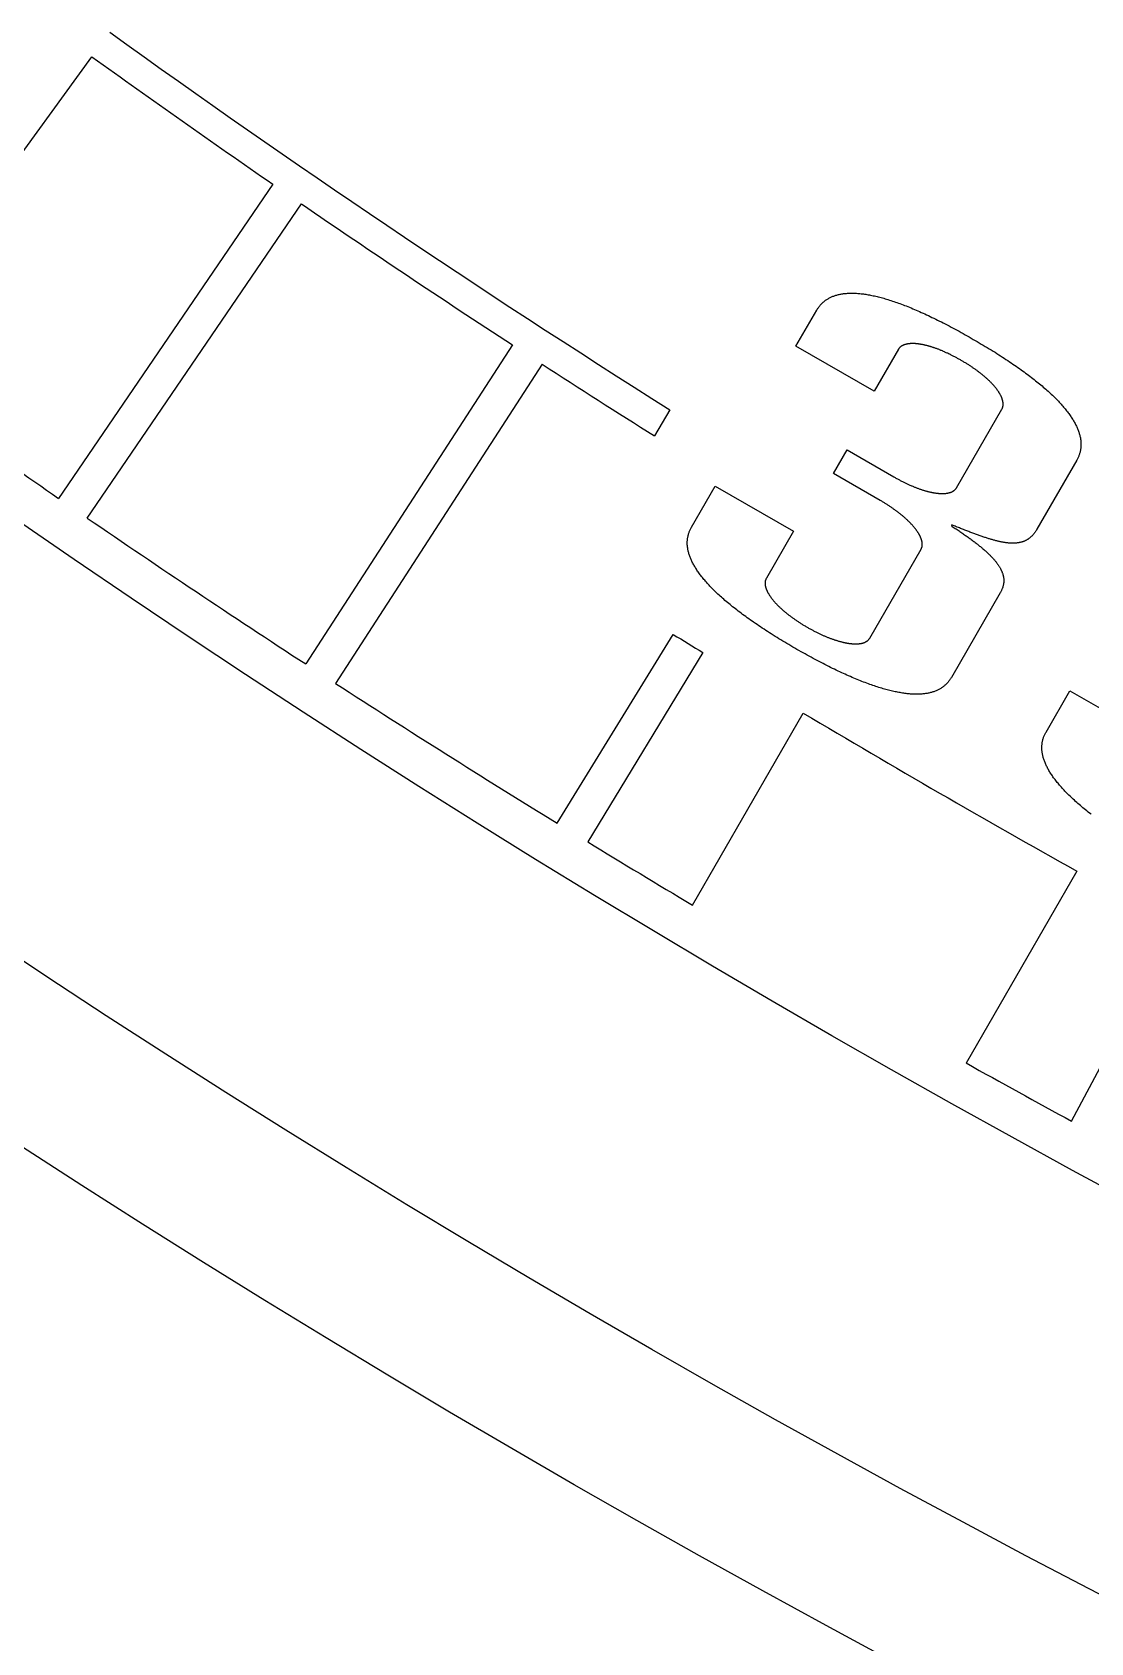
# Model space of a CAD drawing. Extents: x -19.1 to 19.1, y -19.1 to 19.1.
# Drawn here: x -10.401 to -8.703, y -16.866 to -14.284 of the extents above; entities that cross this region are included whole.
import ezdxf

# ---------------------------------------------------------------- set-up
doc = ezdxf.new("R2010")
doc.units = 0
doc.header["$LTSCALE"] = 32.67
doc.layers.add('G_OM_TRIE_D_ESQUISSE__ISO_', color=7, linetype='Continuous')
doc.layers.add('VISIBLE__ISO_', color=7, linetype='Continuous')

msp = doc.modelspace()

# ---------------------------------------------------------------- linework, layer by layer
at = {"layer": 'G_OM_TRIE_D_ESQUISSE__ISO_', "color": 7, "linetype": 'Continuous'}
msp.add_circle((0, 0), 18.9, dxfattribs=at)
at = {"layer": 'VISIBLE__ISO_', "color": 7, "linetype": 'Continuous'}
for p, q in [((-10.6642, -14.8162), (-10.3057, -14.3229)), ((-10.0154, -14.5273), (-10.3591, -15.0311)), ((-10.3132, -15.0627), (-9.9697, -14.5587)), ((-9.1764, -14.7871), (-9.1428, -14.7292)), ((-9.6312, -14.7849), (-9.9627, -15.2967)), ((-9.0508, -14.8594), (-9.1764, -14.7871)), ((-9.0119, -14.7919), (-9.0508, -14.8594)), ((-9.5835, -14.8158), (-9.9149, -15.3278)), ((-9.3786, -14.8889), (-9.4029, -14.931)), ((-8.9187, -15.0141), (-8.8458, -14.888)), ((-9.1161, -14.991), (-9.094, -14.9535)), ((-9.094, -14.9535), (-9.0193, -14.9965)), ((-8.7257, -14.9697), (-8.7896, -15.0806)), ((-9.041, -15.0344), (-9.1161, -14.991)), ((-9.3438, -15.0775), (-9.3056, -15.0114)), ((-9.3056, -15.0114), (-9.1802, -15.0837)), ((-9.1802, -15.0837), (-9.2237, -15.1591)), ((-8.9261, -15.0737), (-8.9269, -15.0751)), ((-9.0579, -15.2553), (-8.9755, -15.1126)), ((-8.8486, -15.1826), (-8.9269, -15.3183)), ((-9.5592, -15.5521), (-9.3731, -15.2493)), ((-9.3255, -15.2784), (-9.5103, -15.582)), ((-8.775, -15.4058), (-8.7368, -15.3397)), ((-8.7368, -15.3397), (-8.6114, -15.412)), ((-9.3423, -15.6833), (-9.1646, -15.3755)), ((-8.7257, -15.6288), (-8.9034, -15.9366)), ((-8.734, -16.03), (-8.5673, -15.7161))]:
    msp.add_line(p, q, dxfattribs=at)
for points in [[(-9.1428, -14.7292), (-9.1421, -14.7282), (-9.1415, -14.7272), (-9.1409, -14.7263), (-9.1402, -14.7253), (-9.1395, -14.7243), (-9.1389, -14.7234), (-9.1382, -14.7225), (-9.1374, -14.7215), (-9.1367, -14.7207), (-9.1359, -14.7198), (-9.1351, -14.7189), (-9.1342, -14.7181), (-9.1334, -14.7173), (-9.1325, -14.7165), (-9.1316, -14.7157), (-9.1307, -14.715), (-9.1298, -14.7143), (-9.1288, -14.7135), (-9.1278, -14.7128), (-9.1268, -14.7122), (-9.1258, -14.7115), (-9.1248, -14.7109), (-9.1237, -14.7103), (-9.1226, -14.7097), (-9.1215, -14.7091), (-9.1204, -14.7086), (-9.1193, -14.7081), (-9.1181, -14.7076), (-9.1169, -14.7071), (-9.1157, -14.7066), (-9.1145, -14.7062), (-9.1133, -14.7058), (-9.112, -14.7054), (-9.1107, -14.705), (-9.1094, -14.7047), (-9.1081, -14.7043), (-9.1067, -14.704), (-9.1054, -14.7037), (-9.104, -14.7035), (-9.1026, -14.7032), (-9.1011, -14.703), (-9.0997, -14.7028), (-9.0982, -14.7026), (-9.0967, -14.7025), (-9.0952, -14.7024), (-9.0937, -14.7022), (-9.0921, -14.7022), (-9.0905, -14.7021), (-9.0889, -14.7021), (-9.0873, -14.702), (-9.0857, -14.702), (-9.084, -14.7021), (-9.0823, -14.7021), (-9.0806, -14.7022), (-9.0789, -14.7023), (-9.0772, -14.7024), (-9.0754, -14.7025), (-9.0736, -14.7027), (-9.0718, -14.7029), (-9.07, -14.7031), (-9.0681, -14.7033), (-9.0662, -14.7036), (-9.0643, -14.7039), (-9.0624, -14.7042), (-9.0605, -14.7045), (-9.0585, -14.7049), (-9.0565, -14.7052), (-9.0545, -14.7056), (-9.0524, -14.7061), (-9.0504, -14.7065), (-9.0483, -14.707), (-9.0462, -14.7075), (-9.0441, -14.708), (-9.0419, -14.7085), (-9.0398, -14.7091), (-9.0376, -14.7097), (-9.0354, -14.7103), (-9.0331, -14.711), (-9.0309, -14.7116), (-9.0286, -14.7123), (-9.0263, -14.713), (-9.0239, -14.7138), (-9.0216, -14.7146), (-9.0192, -14.7154), (-9.0168, -14.7162), (-9.0144, -14.717), (-9.0119, -14.7179), (-9.0095, -14.7188), (-9.007, -14.7197), (-9.0045, -14.7207), (-9.0019, -14.7216), (-8.9993, -14.7226), (-8.9968, -14.7236), (-8.9941, -14.7247), (-8.9915, -14.7258), (-8.9888, -14.7269), (-8.9862, -14.728), (-8.9835, -14.7292), (-8.9807, -14.7304), (-8.978, -14.7316), (-8.9752, -14.7328), (-8.9724, -14.7341), (-8.9695, -14.7354), (-8.9667, -14.7367), (-8.9638, -14.738), (-8.9609, -14.7394), (-8.958, -14.7408), (-8.955, -14.7422), (-8.9521, -14.7437), (-8.9491, -14.7452), (-8.946, -14.7467), (-8.943, -14.7482), (-8.9399, -14.7498), (-8.9368, -14.7514), (-8.9337, -14.753), (-8.9305, -14.7546), (-8.9274, -14.7563), (-8.9242, -14.758), (-8.921, -14.7597), (-8.9178, -14.7614), (-8.9146, -14.7632), (-8.9113, -14.765), (-8.9081, -14.7668), (-8.9049, -14.7686), (-8.9016, -14.7705), (-8.8983, -14.7723), (-8.8951, -14.7742), (-8.8918, -14.7761)], [(-8.9113, -14.8098), (-8.9124, -14.8092), (-8.9136, -14.8085), (-8.9147, -14.8079), (-8.9158, -14.8072), (-8.917, -14.8066), (-8.9181, -14.806), (-8.9193, -14.8053), (-8.9204, -14.8047), (-8.9215, -14.8041), (-8.9227, -14.8035), (-8.9238, -14.8029), (-8.925, -14.8023), (-8.9261, -14.8018), (-8.9272, -14.8012), (-8.9283, -14.8006), (-8.9295, -14.8001), (-8.9306, -14.7996), (-8.9317, -14.799), (-8.9328, -14.7985), (-8.9339, -14.798), (-8.935, -14.7975), (-8.9361, -14.797), (-8.9372, -14.7965), (-8.9382, -14.796), (-8.9393, -14.7956), (-8.9404, -14.7951), (-8.9414, -14.7947), (-8.9425, -14.7942), (-8.9436, -14.7938), (-8.9446, -14.7934), (-8.9457, -14.7929), (-8.9467, -14.7925), (-8.9477, -14.7921), (-8.9488, -14.7917), (-8.9498, -14.7914), (-8.9508, -14.791), (-8.9518, -14.7906), (-8.9528, -14.7903), (-8.9538, -14.7899), (-8.9548, -14.7896), (-8.9558, -14.7892), (-8.9568, -14.7889), (-8.9577, -14.7886), (-8.9587, -14.7883), (-8.9597, -14.788), (-8.9606, -14.7877), (-8.9616, -14.7874), (-8.9625, -14.7872), (-8.9634, -14.7869), (-8.9644, -14.7867), (-8.9653, -14.7864), (-8.9662, -14.7862), (-8.9671, -14.7859), (-8.968, -14.7857), (-8.9689, -14.7855), (-8.9698, -14.7853), (-8.9707, -14.7851), (-8.9716, -14.7849), (-8.9724, -14.7847), (-8.9733, -14.7846), (-8.9741, -14.7844), (-8.975, -14.7843), (-8.9758, -14.7841), (-8.9767, -14.784), (-8.9775, -14.7838), (-8.9783, -14.7837), (-8.9791, -14.7836), (-8.9799, -14.7835), (-8.9807, -14.7834), (-8.9815, -14.7833), (-8.9823, -14.7832), (-8.983, -14.7832), (-8.9838, -14.7831), (-8.9845, -14.783), (-8.9853, -14.783), (-8.986, -14.783), (-8.9868, -14.7829), (-8.9875, -14.7829), (-8.9882, -14.7829), (-8.9889, -14.7829), (-8.9896, -14.7829), (-8.9903, -14.7829), (-8.991, -14.7829), (-8.9916, -14.7829), (-8.9923, -14.783), (-8.993, -14.783), (-8.9936, -14.7831), (-8.9942, -14.7831), (-8.9949, -14.7832), (-8.9955, -14.7832), (-8.9961, -14.7833), (-8.9967, -14.7834), (-8.9973, -14.7835), (-8.9979, -14.7836), (-8.9984, -14.7837), (-8.999, -14.7838), (-8.9996, -14.784), (-9.0001, -14.7841), (-9.0006, -14.7842), (-9.0012, -14.7844), (-9.0017, -14.7846), (-9.0022, -14.7847), (-9.0027, -14.7849), (-9.0032, -14.7851), (-9.0037, -14.7853), (-9.0041, -14.7855), (-9.0046, -14.7857), (-9.0051, -14.7859), (-9.0055, -14.7861), (-9.0059, -14.7864), (-9.0063, -14.7866), (-9.0068, -14.7868), (-9.0072, -14.7871), (-9.0076, -14.7874), (-9.0079, -14.7876), (-9.0083, -14.7879), (-9.0087, -14.7882), (-9.009, -14.7885), (-9.0093, -14.7888), (-9.0097, -14.7891), (-9.01, -14.7894), (-9.0103, -14.7898), (-9.0105, -14.7901), (-9.0108, -14.7905), (-9.0111, -14.7908), (-9.0113, -14.7912), (-9.0116, -14.7915), (-9.0119, -14.7919)], [(-8.8918, -14.7761), (-8.8886, -14.7779), (-8.8853, -14.7798), (-8.8821, -14.7817), (-8.8789, -14.7836), (-8.8757, -14.7855), (-8.8725, -14.7874), (-8.8693, -14.7893), (-8.8662, -14.7912), (-8.863, -14.7931), (-8.86, -14.795), (-8.8569, -14.7969), (-8.8539, -14.7988), (-8.8509, -14.8007), (-8.8479, -14.8026), (-8.845, -14.8045), (-8.8421, -14.8064), (-8.8393, -14.8083), (-8.8364, -14.8101), (-8.8337, -14.812), (-8.8309, -14.8138), (-8.8282, -14.8157), (-8.8255, -14.8175), (-8.8229, -14.8193), (-8.8203, -14.8212), (-8.8177, -14.823), (-8.8152, -14.8248), (-8.8127, -14.8266), (-8.8102, -14.8283), (-8.8078, -14.8301), (-8.8054, -14.8319), (-8.8031, -14.8337), (-8.8008, -14.8354), (-8.7985, -14.8372), (-8.7962, -14.8389), (-8.794, -14.8407), (-8.7918, -14.8424), (-8.7897, -14.8441), (-8.7876, -14.8458), (-8.7855, -14.8475), (-8.7835, -14.8492), (-8.7814, -14.8509), (-8.7795, -14.8526), (-8.7775, -14.8543), (-8.7756, -14.8559), (-8.7737, -14.8576), (-8.7719, -14.8592), (-8.7701, -14.8609), (-8.7683, -14.8625), (-8.7666, -14.8642), (-8.7649, -14.8658), (-8.7632, -14.8674), (-8.7616, -14.869), (-8.7599, -14.8706), (-8.7584, -14.8722), (-8.7568, -14.8738), (-8.7553, -14.8754), (-8.7538, -14.8769), (-8.7524, -14.8785), (-8.751, -14.8801), (-8.7496, -14.8816), (-8.7482, -14.8831), (-8.7469, -14.8847), (-8.7456, -14.8862), (-8.7444, -14.8877), (-8.7431, -14.8892), (-8.742, -14.8907), (-8.7408, -14.8922), (-8.7397, -14.8937), (-8.7386, -14.8952), (-8.7375, -14.8967), (-8.7365, -14.8981), (-8.7355, -14.8996), (-8.7345, -14.9011), (-8.7335, -14.9025), (-8.7326, -14.9039), (-8.7317, -14.9054), (-8.7309, -14.9068), (-8.7301, -14.9082), (-8.7293, -14.9096), (-8.7285, -14.911), (-8.7278, -14.9124), (-8.7271, -14.9138), (-8.7264, -14.9152), (-8.7257, -14.9166), (-8.7251, -14.9179), (-8.7245, -14.9193), (-8.724, -14.9206), (-8.7235, -14.922), (-8.723, -14.9233), (-8.7225, -14.9247), (-8.7221, -14.926), (-8.7217, -14.9273), (-8.7213, -14.9286), (-8.7209, -14.9299), (-8.7206, -14.9312), (-8.7203, -14.9325), (-8.72, -14.9338), (-8.7198, -14.9351), (-8.7196, -14.9363), (-8.7194, -14.9376), (-8.7193, -14.9389), (-8.7192, -14.9401), (-8.7191, -14.9413), (-8.719, -14.9426), (-8.719, -14.9438), (-8.719, -14.945), (-8.719, -14.9462), (-8.7191, -14.9474), (-8.7191, -14.9486), (-8.7192, -14.9498), (-8.7194, -14.951), (-8.7195, -14.9522), (-8.7197, -14.9533), (-8.7199, -14.9545), (-8.7202, -14.9556), (-8.7204, -14.9568), (-8.7207, -14.9579), (-8.7211, -14.959), (-8.7214, -14.9601), (-8.7218, -14.9612), (-8.7222, -14.9623), (-8.7227, -14.9634), (-8.7232, -14.9645), (-8.7237, -14.9655), (-8.7242, -14.9666), (-8.7247, -14.9676), (-8.7252, -14.9686), (-8.7257, -14.9697)], [(-8.8458, -14.888), (-8.8456, -14.8876), (-8.8454, -14.8872), (-8.8452, -14.8868), (-8.845, -14.8864), (-8.8449, -14.886), (-8.8447, -14.8856), (-8.8445, -14.8852), (-8.8444, -14.8847), (-8.8443, -14.8843), (-8.8442, -14.8838), (-8.8441, -14.8834), (-8.844, -14.8829), (-8.8439, -14.8825), (-8.8439, -14.882), (-8.8438, -14.8815), (-8.8438, -14.8811), (-8.8438, -14.8806), (-8.8438, -14.8801), (-8.8438, -14.8796), (-8.8438, -14.8791), (-8.8439, -14.8786), (-8.8439, -14.8781), (-8.8439, -14.8776), (-8.844, -14.8771), (-8.8441, -14.8766), (-8.8442, -14.876), (-8.8443, -14.8755), (-8.8444, -14.875), (-8.8445, -14.8744), (-8.8447, -14.8739), (-8.8448, -14.8734), (-8.845, -14.8728), (-8.8452, -14.8723), (-8.8453, -14.8717), (-8.8455, -14.8711), (-8.8457, -14.8706), (-8.846, -14.87), (-8.8462, -14.8694), (-8.8464, -14.8689), (-8.8467, -14.8683), (-8.847, -14.8677), (-8.8472, -14.8671), (-8.8475, -14.8665), (-8.8478, -14.866), (-8.8481, -14.8654), (-8.8485, -14.8648), (-8.8488, -14.8642), (-8.8491, -14.8636), (-8.8495, -14.8629), (-8.8499, -14.8623), (-8.8502, -14.8617), (-8.8506, -14.8611), (-8.851, -14.8605), (-8.8514, -14.8599), (-8.8519, -14.8592), (-8.8523, -14.8586), (-8.8527, -14.858), (-8.8532, -14.8573), (-8.8537, -14.8567), (-8.8541, -14.8561), (-8.8546, -14.8554), (-8.8551, -14.8548), (-8.8556, -14.8541), (-8.8562, -14.8535), (-8.8567, -14.8528), (-8.8572, -14.8522), (-8.8578, -14.8515), (-8.8584, -14.8509), (-8.8589, -14.8502), (-8.8595, -14.8495), (-8.8601, -14.8489), (-8.8607, -14.8482), (-8.8614, -14.8475), (-8.862, -14.8469), (-8.8626, -14.8462), (-8.8633, -14.8455), (-8.8639, -14.8448), (-8.8646, -14.8442), (-8.8653, -14.8435), (-8.866, -14.8428), (-8.8667, -14.8421), (-8.8674, -14.8414), (-8.8681, -14.8408), (-8.8689, -14.8401), (-8.8696, -14.8394), (-8.8704, -14.8387), (-8.8712, -14.838), (-8.8719, -14.8373), (-8.8727, -14.8366), (-8.8735, -14.836), (-8.8743, -14.8353), (-8.8752, -14.8346), (-8.876, -14.8339), (-8.8768, -14.8332), (-8.8777, -14.8325), (-8.8785, -14.8318), (-8.8794, -14.8311), (-8.8803, -14.8304), (-8.8812, -14.8297), (-8.8821, -14.829), (-8.883, -14.8283), (-8.8839, -14.8276), (-8.8849, -14.8269), (-8.8858, -14.8262), (-8.8868, -14.8255), (-8.8877, -14.8248), (-8.8887, -14.8241), (-8.8897, -14.8235), (-8.8907, -14.8228), (-8.8917, -14.8221), (-8.8927, -14.8214), (-8.8937, -14.8207), (-8.8948, -14.82), (-8.8958, -14.8193), (-8.8969, -14.8186), (-8.8979, -14.8179), (-8.899, -14.8172), (-8.9001, -14.8165), (-8.9012, -14.8158), (-8.9023, -14.8152), (-8.9034, -14.8145), (-8.9045, -14.8138), (-8.9056, -14.8131), (-8.9067, -14.8125), (-8.9079, -14.8118), (-8.909, -14.8111), (-8.9101, -14.8105), (-8.9113, -14.8098)], [(-9.0193, -14.9965), (-9.0181, -14.9972), (-9.017, -14.9978), (-9.0158, -14.9985), (-9.0147, -14.9991), (-9.0135, -14.9998), (-9.0124, -15.0004), (-9.0112, -15.001), (-9.0101, -15.0016), (-9.0089, -15.0022), (-9.0078, -15.0028), (-9.0067, -15.0034), (-9.0055, -15.004), (-9.0044, -15.0046), (-9.0033, -15.0051), (-9.0021, -15.0057), (-9.001, -15.0063), (-8.9999, -15.0068), (-8.9988, -15.0073), (-8.9977, -15.0078), (-8.9966, -15.0084), (-8.9955, -15.0089), (-8.9944, -15.0094), (-8.9933, -15.0098), (-8.9922, -15.0103), (-8.9911, -15.0108), (-8.9901, -15.0112), (-8.989, -15.0117), (-8.9879, -15.0121), (-8.9869, -15.0126), (-8.9858, -15.013), (-8.9848, -15.0134), (-8.9837, -15.0138), (-8.9827, -15.0142), (-8.9817, -15.0146), (-8.9807, -15.015), (-8.9796, -15.0154), (-8.9786, -15.0157), (-8.9776, -15.0161), (-8.9766, -15.0164), (-8.9756, -15.0168), (-8.9746, -15.0171), (-8.9737, -15.0174), (-8.9727, -15.0177), (-8.9717, -15.018), (-8.9707, -15.0183), (-8.9698, -15.0186), (-8.9688, -15.0189), (-8.9679, -15.0192), (-8.967, -15.0194), (-8.966, -15.0197), (-8.9651, -15.0199), (-8.9642, -15.0202), (-8.9633, -15.0204), (-8.9624, -15.0206), (-8.9615, -15.0208), (-8.9606, -15.021), (-8.9597, -15.0212), (-8.9588, -15.0214), (-8.958, -15.0216), (-8.9571, -15.0217), (-8.9563, -15.0219), (-8.9554, -15.0221), (-8.9546, -15.0222), (-8.9537, -15.0223), (-8.9529, -15.0225), (-8.9521, -15.0226), (-8.9513, -15.0227), (-8.9505, -15.0228), (-8.9497, -15.0229), (-8.9489, -15.023), (-8.9481, -15.023), (-8.9474, -15.0231), (-8.9466, -15.0232), (-8.9459, -15.0232), (-8.9451, -15.0233), (-8.9444, -15.0233), (-8.9436, -15.0233), (-8.9429, -15.0234), (-8.9422, -15.0234), (-8.9415, -15.0234), (-8.9408, -15.0234), (-8.9401, -15.0234), (-8.9394, -15.0234), (-8.9388, -15.0233), (-8.9381, -15.0233), (-8.9375, -15.0232), (-8.9368, -15.0232), (-8.9362, -15.0231), (-8.9356, -15.0231), (-8.9349, -15.023), (-8.9343, -15.0229), (-8.9337, -15.0228), (-8.9331, -15.0227), (-8.9326, -15.0226), (-8.932, -15.0225), (-8.9314, -15.0224), (-8.9309, -15.0222), (-8.9303, -15.0221), (-8.9298, -15.0219), (-8.9293, -15.0218), (-8.9287, -15.0216), (-8.9282, -15.0215), (-8.9277, -15.0213), (-8.9273, -15.0211), (-8.9268, -15.0209), (-8.9263, -15.0207), (-8.9258, -15.0205), (-8.9254, -15.0202), (-8.925, -15.02), (-8.9245, -15.0198), (-8.9241, -15.0195), (-8.9237, -15.0193), (-8.9233, -15.019), (-8.9229, -15.0187), (-8.9225, -15.0185), (-8.9222, -15.0182), (-8.9218, -15.0179), (-8.9215, -15.0176), (-8.9211, -15.0173), (-8.9208, -15.0169), (-8.9205, -15.0166), (-8.9202, -15.0163), (-8.92, -15.0159), (-8.9197, -15.0156), (-8.9194, -15.0152), (-8.9192, -15.0148), (-8.9189, -15.0145), (-8.9187, -15.0141)], [(-8.9755, -15.1126), (-8.9753, -15.1122), (-8.9751, -15.1118), (-8.9749, -15.1114), (-8.9748, -15.111), (-8.9746, -15.1106), (-8.9744, -15.1102), (-8.9743, -15.1098), (-8.9741, -15.1093), (-8.974, -15.1089), (-8.9739, -15.1085), (-8.9738, -15.108), (-8.9738, -15.1076), (-8.9737, -15.1071), (-8.9736, -15.1066), (-8.9736, -15.1062), (-8.9736, -15.1057), (-8.9736, -15.1052), (-8.9736, -15.1047), (-8.9736, -15.1042), (-8.9736, -15.1037), (-8.9736, -15.1032), (-8.9737, -15.1027), (-8.9737, -15.1022), (-8.9738, -15.1017), (-8.9739, -15.1012), (-8.974, -15.1007), (-8.9741, -15.1002), (-8.9742, -15.0996), (-8.9743, -15.0991), (-8.9745, -15.0986), (-8.9746, -15.098), (-8.9748, -15.0975), (-8.975, -15.0969), (-8.9752, -15.0964), (-8.9753, -15.0958), (-8.9756, -15.0953), (-8.9758, -15.0947), (-8.976, -15.0941), (-8.9763, -15.0936), (-8.9765, -15.093), (-8.9768, -15.0924), (-8.9771, -15.0918), (-8.9773, -15.0912), (-8.9776, -15.0907), (-8.978, -15.0901), (-8.9783, -15.0895), (-8.9786, -15.0889), (-8.979, -15.0883), (-8.9793, -15.0877), (-8.9797, -15.087), (-8.9801, -15.0864), (-8.9805, -15.0858), (-8.9809, -15.0852), (-8.9813, -15.0846), (-8.9817, -15.084), (-8.9821, -15.0833), (-8.9826, -15.0827), (-8.983, -15.0821), (-8.9835, -15.0814), (-8.984, -15.0808), (-8.9845, -15.0802), (-8.985, -15.0795), (-8.9855, -15.0789), (-8.986, -15.0782), (-8.9865, -15.0776), (-8.9871, -15.0769), (-8.9876, -15.0763), (-8.9882, -15.0756), (-8.9888, -15.075), (-8.9894, -15.0743), (-8.99, -15.0736), (-8.9906, -15.073), (-8.9912, -15.0723), (-8.9918, -15.0716), (-8.9925, -15.071), (-8.9931, -15.0703), (-8.9938, -15.0696), (-8.9944, -15.0689), (-8.9951, -15.0683), (-8.9958, -15.0676), (-8.9965, -15.0669), (-8.9972, -15.0662), (-8.998, -15.0655), (-8.9987, -15.0649), (-8.9995, -15.0642), (-9.0002, -15.0635), (-9.001, -15.0628), (-9.0018, -15.0621), (-9.0025, -15.0614), (-9.0033, -15.0607), (-9.0041, -15.06), (-9.005, -15.0593), (-9.0058, -15.0586), (-9.0066, -15.058), (-9.0075, -15.0573), (-9.0083, -15.0566), (-9.0092, -15.0559), (-9.0101, -15.0552), (-9.011, -15.0545), (-9.0119, -15.0538), (-9.0128, -15.0531), (-9.0137, -15.0524), (-9.0147, -15.0517), (-9.0156, -15.051), (-9.0166, -15.0503), (-9.0175, -15.0496), (-9.0185, -15.0489), (-9.0195, -15.0482), (-9.0205, -15.0475), (-9.0215, -15.0468), (-9.0225, -15.0461), (-9.0235, -15.0454), (-9.0245, -15.0447), (-9.0256, -15.044), (-9.0266, -15.0433), (-9.0277, -15.0426), (-9.0287, -15.0419), (-9.0298, -15.0412), (-9.0309, -15.0405), (-9.032, -15.0398), (-9.0331, -15.0392), (-9.0342, -15.0385), (-9.0353, -15.0378), (-9.0365, -15.0371), (-9.0376, -15.0364), (-9.0387, -15.0358), (-9.0398, -15.0351), (-9.041, -15.0344)], [(-9.1779, -15.2715), (-9.1811, -15.2696), (-9.1844, -15.2676), (-9.1876, -15.2657), (-9.1908, -15.2638), (-9.194, -15.2619), (-9.1972, -15.26), (-9.2004, -15.2581), (-9.2035, -15.2562), (-9.2066, -15.2543), (-9.2097, -15.2524), (-9.2128, -15.2505), (-9.2158, -15.2486), (-9.2188, -15.2467), (-9.2217, -15.2448), (-9.2246, -15.2429), (-9.2275, -15.241), (-9.2304, -15.2391), (-9.2332, -15.2372), (-9.236, -15.2354), (-9.2387, -15.2335), (-9.2414, -15.2317), (-9.2441, -15.2298), (-9.2467, -15.228), (-9.2493, -15.2262), (-9.2519, -15.2244), (-9.2544, -15.2226), (-9.2569, -15.2208), (-9.2594, -15.219), (-9.2618, -15.2172), (-9.2642, -15.2154), (-9.2665, -15.2136), (-9.2689, -15.2119), (-9.2711, -15.2101), (-9.2734, -15.2084), (-9.2756, -15.2066), (-9.2778, -15.2049), (-9.2799, -15.2032), (-9.282, -15.2015), (-9.2841, -15.1998), (-9.2861, -15.1981), (-9.2881, -15.1964), (-9.2901, -15.1947), (-9.2921, -15.193), (-9.294, -15.1913), (-9.2958, -15.1897), (-9.2977, -15.188), (-9.2995, -15.1864), (-9.3013, -15.1847), (-9.303, -15.1831), (-9.3047, -15.1815), (-9.3064, -15.1798), (-9.308, -15.1782), (-9.3096, -15.1766), (-9.3112, -15.175), (-9.3127, -15.1734), (-9.3143, -15.1719), (-9.3157, -15.1703), (-9.3172, -15.1687), (-9.3186, -15.1672), (-9.32, -15.1656), (-9.3213, -15.1641), (-9.3226, -15.1625), (-9.3239, -15.161), (-9.3252, -15.1595), (-9.3264, -15.158), (-9.3276, -15.1565), (-9.3288, -15.155), (-9.3299, -15.1535), (-9.331, -15.152), (-9.3321, -15.1505), (-9.3331, -15.149), (-9.3341, -15.1476), (-9.3351, -15.1461), (-9.336, -15.1447), (-9.3369, -15.1432), (-9.3378, -15.1418), (-9.3387, -15.1404), (-9.3395, -15.139), (-9.3403, -15.1376), (-9.341, -15.1362), (-9.3418, -15.1348), (-9.3425, -15.1334), (-9.3432, -15.132), (-9.3438, -15.1306), (-9.3444, -15.1292), (-9.345, -15.1279), (-9.3456, -15.1265), (-9.3461, -15.1252), (-9.3466, -15.1238), (-9.347, -15.1225), (-9.3475, -15.1212), (-9.3479, -15.1199), (-9.3483, -15.1186), (-9.3486, -15.1172), (-9.3489, -15.116), (-9.3492, -15.1147), (-9.3495, -15.1134), (-9.3497, -15.1121), (-9.3499, -15.1108), (-9.3501, -15.1096), (-9.3503, -15.1083), (-9.3504, -15.1071), (-9.3505, -15.1058), (-9.3505, -15.1046), (-9.3506, -15.1034), (-9.3506, -15.1022), (-9.3505, -15.1009), (-9.3505, -15.0997), (-9.3504, -15.0985), (-9.3503, -15.0974), (-9.3502, -15.0962), (-9.35, -15.095), (-9.3498, -15.0938), (-9.3496, -15.0927), (-9.3494, -15.0915), (-9.3491, -15.0904), (-9.3488, -15.0892), (-9.3485, -15.0881), (-9.3481, -15.087), (-9.3477, -15.0859), (-9.3473, -15.0848), (-9.3468, -15.0838), (-9.3464, -15.0827), (-9.3459, -15.0817), (-9.3454, -15.0806), (-9.3449, -15.0796), (-9.3443, -15.0785), (-9.3438, -15.0775)], [(-8.9269, -15.0751), (-8.9254, -15.0761), (-8.9238, -15.0771), (-8.9223, -15.0782), (-8.9207, -15.0792), (-8.9192, -15.0802), (-8.9176, -15.0812), (-8.9161, -15.0823), (-8.9146, -15.0833), (-8.9131, -15.0843), (-8.9116, -15.0853), (-8.9101, -15.0863), (-8.9087, -15.0873), (-8.9072, -15.0884), (-8.9058, -15.0894), (-8.9044, -15.0904), (-8.903, -15.0914), (-8.9016, -15.0923), (-8.9002, -15.0933), (-8.8988, -15.0943), (-8.8975, -15.0953), (-8.8962, -15.0962), (-8.8949, -15.0972), (-8.8936, -15.0982), (-8.8923, -15.0991), (-8.891, -15.1001), (-8.8898, -15.101), (-8.8886, -15.102), (-8.8874, -15.1029), (-8.8862, -15.1038), (-8.885, -15.1048), (-8.8838, -15.1057), (-8.8827, -15.1066), (-8.8816, -15.1075), (-8.8804, -15.1084), (-8.8793, -15.1093), (-8.8783, -15.1102), (-8.8772, -15.1111), (-8.8762, -15.112), (-8.8751, -15.1129), (-8.8741, -15.1138), (-8.8731, -15.1147), (-8.8721, -15.1155), (-8.8712, -15.1164), (-8.8702, -15.1173), (-8.8693, -15.1181), (-8.8684, -15.119), (-8.8675, -15.1199), (-8.8666, -15.1207), (-8.8657, -15.1216), (-8.8648, -15.1224), (-8.864, -15.1233), (-8.8632, -15.1241), (-8.8624, -15.1249), (-8.8616, -15.1258), (-8.8608, -15.1266), (-8.8601, -15.1274), (-8.8593, -15.1283), (-8.8586, -15.1291), (-8.8579, -15.1299), (-8.8572, -15.1307), (-8.8565, -15.1315), (-8.8559, -15.1323), (-8.8552, -15.1331), (-8.8546, -15.134), (-8.854, -15.1348), (-8.8534, -15.1356), (-8.8528, -15.1364), (-8.8522, -15.1372), (-8.8517, -15.1379), (-8.8512, -15.1387), (-8.8506, -15.1395), (-8.8501, -15.1403), (-8.8497, -15.1411), (-8.8492, -15.1419), (-8.8488, -15.1427), (-8.8483, -15.1435), (-8.8479, -15.1442), (-8.8475, -15.145), (-8.8471, -15.1458), (-8.8468, -15.1466), (-8.8464, -15.1473), (-8.8461, -15.1481), (-8.8457, -15.1489), (-8.8454, -15.1496), (-8.8452, -15.1504), (-8.8449, -15.1512), (-8.8446, -15.152), (-8.8444, -15.1527), (-8.8442, -15.1535), (-8.844, -15.1542), (-8.8438, -15.155), (-8.8436, -15.1558), (-8.8435, -15.1565), (-8.8433, -15.1573), (-8.8432, -15.158), (-8.8431, -15.1588), (-8.843, -15.1596), (-8.843, -15.1603), (-8.8429, -15.1611), (-8.8429, -15.1618), (-8.8429, -15.1626), (-8.8429, -15.1633), (-8.8429, -15.1641), (-8.8429, -15.1649), (-8.843, -15.1656), (-8.843, -15.1664), (-8.8431, -15.1671), (-8.8432, -15.1679), (-8.8433, -15.1686), (-8.8435, -15.1694), (-8.8436, -15.1701), (-8.8438, -15.1709), (-8.8439, -15.1716), (-8.8441, -15.1724), (-8.8444, -15.1731), (-8.8446, -15.1739), (-8.8448, -15.1746), (-8.8451, -15.1753), (-8.8454, -15.1761), (-8.8457, -15.1768), (-8.846, -15.1775), (-8.8463, -15.1783), (-8.8467, -15.179), (-8.8471, -15.1797), (-8.8474, -15.1804), (-8.8478, -15.1811), (-8.8482, -15.1819), (-8.8486, -15.1826)], [(-8.7896, -15.0806), (-8.7901, -15.0814), (-8.7906, -15.0821), (-8.7911, -15.0829), (-8.7916, -15.0836), (-8.7921, -15.0844), (-8.7926, -15.0851), (-8.7931, -15.0859), (-8.7936, -15.0866), (-8.7941, -15.0873), (-8.7946, -15.088), (-8.7952, -15.0886), (-8.7958, -15.0893), (-8.7963, -15.0899), (-8.7969, -15.0906), (-8.7975, -15.0912), (-8.7981, -15.0918), (-8.7987, -15.0923), (-8.7993, -15.0929), (-8.7999, -15.0935), (-8.8005, -15.094), (-8.8012, -15.0945), (-8.8018, -15.095), (-8.8025, -15.0955), (-8.8031, -15.096), (-8.8038, -15.0964), (-8.8044, -15.0969), (-8.8051, -15.0973), (-8.8058, -15.0977), (-8.8065, -15.0981), (-8.8072, -15.0985), (-8.8079, -15.0988), (-8.8087, -15.0992), (-8.8094, -15.0995), (-8.8101, -15.0998), (-8.8109, -15.1001), (-8.8116, -15.1004), (-8.8124, -15.1007), (-8.8132, -15.1009), (-8.814, -15.1011), (-8.8147, -15.1014), (-8.8155, -15.1016), (-8.8163, -15.1018), (-8.8172, -15.102), (-8.818, -15.1021), (-8.8188, -15.1023), (-8.8197, -15.1024), (-8.8205, -15.1025), (-8.8214, -15.1026), (-8.8223, -15.1027), (-8.8231, -15.1028), (-8.824, -15.1029), (-8.8249, -15.1029), (-8.8258, -15.103), (-8.8268, -15.103), (-8.8277, -15.103), (-8.8286, -15.103), (-8.8296, -15.103), (-8.8305, -15.103), (-8.8315, -15.1029), (-8.8325, -15.1029), (-8.8334, -15.1028), (-8.8344, -15.1028), (-8.8355, -15.1027), (-8.8365, -15.1026), (-8.8375, -15.1024), (-8.8385, -15.1023), (-8.8396, -15.1022), (-8.8406, -15.102), (-8.8417, -15.1019), (-8.8428, -15.1017), (-8.8439, -15.1015), (-8.845, -15.1013), (-8.8461, -15.1011), (-8.8472, -15.1009), (-8.8484, -15.1006), (-8.8495, -15.1004), (-8.8507, -15.1001), (-8.8518, -15.0999), (-8.853, -15.0996), (-8.8542, -15.0993), (-8.8554, -15.099), (-8.8566, -15.0987), (-8.8579, -15.0984), (-8.8591, -15.098), (-8.8603, -15.0977), (-8.8616, -15.0973), (-8.8629, -15.097), (-8.8642, -15.0966), (-8.8655, -15.0962), (-8.8668, -15.0958), (-8.8681, -15.0954), (-8.8694, -15.095), (-8.8708, -15.0945), (-8.8722, -15.0941), (-8.8735, -15.0936), (-8.8749, -15.0932), (-8.8763, -15.0927), (-8.8777, -15.0922), (-8.8792, -15.0917), (-8.8806, -15.0912), (-8.8821, -15.0907), (-8.8835, -15.0902), (-8.885, -15.0897), (-8.8865, -15.0891), (-8.888, -15.0886), (-8.8895, -15.088), (-8.8911, -15.0875), (-8.8926, -15.0869), (-8.8942, -15.0863), (-8.8958, -15.0857), (-8.8973, -15.0851), (-8.8989, -15.0845), (-8.9006, -15.0839), (-8.9022, -15.0832), (-8.9038, -15.0826), (-8.9055, -15.0819), (-8.9072, -15.0813), (-8.9088, -15.0806), (-8.9105, -15.08), (-8.9122, -15.0793), (-8.9139, -15.0786), (-8.9157, -15.0779), (-8.9174, -15.0772), (-8.9191, -15.0765), (-8.9209, -15.0758), (-8.9226, -15.0751), (-8.9243, -15.0744), (-8.9261, -15.0737)], [(-9.2237, -15.1591), (-9.2239, -15.1596), (-9.2241, -15.16), (-9.2243, -15.1604), (-9.2245, -15.1608), (-9.2247, -15.1612), (-9.2248, -15.1616), (-9.225, -15.1621), (-9.2251, -15.1625), (-9.2253, -15.1629), (-9.2254, -15.1634), (-9.2255, -15.1638), (-9.2255, -15.1643), (-9.2256, -15.1648), (-9.2257, -15.1652), (-9.2257, -15.1657), (-9.2257, -15.1662), (-9.2257, -15.1667), (-9.2257, -15.1672), (-9.2257, -15.1677), (-9.2257, -15.1682), (-9.2257, -15.1687), (-9.2256, -15.1692), (-9.2256, -15.1697), (-9.2255, -15.1702), (-9.2254, -15.1707), (-9.2254, -15.1713), (-9.2252, -15.1718), (-9.2251, -15.1723), (-9.225, -15.1729), (-9.2249, -15.1734), (-9.2247, -15.1739), (-9.2246, -15.1745), (-9.2244, -15.1751), (-9.2242, -15.1756), (-9.224, -15.1762), (-9.2238, -15.1767), (-9.2236, -15.1773), (-9.2233, -15.1779), (-9.2231, -15.1784), (-9.2228, -15.179), (-9.2226, -15.1796), (-9.2223, -15.1802), (-9.222, -15.1808), (-9.2217, -15.1814), (-9.2214, -15.182), (-9.2211, -15.1826), (-9.2207, -15.1832), (-9.2204, -15.1838), (-9.22, -15.1844), (-9.2197, -15.185), (-9.2193, -15.1856), (-9.2189, -15.1862), (-9.2185, -15.1869), (-9.2181, -15.1875), (-9.2177, -15.1881), (-9.2172, -15.1887), (-9.2168, -15.1894), (-9.2163, -15.19), (-9.2159, -15.1906), (-9.2154, -15.1913), (-9.2149, -15.1919), (-9.2144, -15.1926), (-9.2139, -15.1932), (-9.2134, -15.1939), (-9.2128, -15.1945), (-9.2123, -15.1952), (-9.2117, -15.1958), (-9.2112, -15.1965), (-9.2106, -15.1971), (-9.21, -15.1978), (-9.2094, -15.1985), (-9.2088, -15.1991), (-9.2082, -15.1998), (-9.2076, -15.2005), (-9.2069, -15.2011), (-9.2063, -15.2018), (-9.2056, -15.2025), (-9.2049, -15.2032), (-9.2042, -15.2038), (-9.2035, -15.2045), (-9.2028, -15.2052), (-9.2021, -15.2059), (-9.2014, -15.2066), (-9.2007, -15.2073), (-9.1999, -15.2079), (-9.1991, -15.2086), (-9.1984, -15.2093), (-9.1976, -15.21), (-9.1968, -15.2107), (-9.196, -15.2114), (-9.1952, -15.2121), (-9.1944, -15.2128), (-9.1935, -15.2135), (-9.1927, -15.2142), (-9.1919, -15.2149), (-9.191, -15.2156), (-9.1901, -15.2163), (-9.1892, -15.217), (-9.1883, -15.2177), (-9.1874, -15.2183), (-9.1865, -15.219), (-9.1856, -15.2197), (-9.1847, -15.2204), (-9.1837, -15.2211), (-9.1828, -15.2218), (-9.1818, -15.2225), (-9.1808, -15.2232), (-9.1798, -15.2239), (-9.1788, -15.2246), (-9.1778, -15.2253), (-9.1768, -15.226), (-9.1758, -15.2267), (-9.1748, -15.2274), (-9.1737, -15.2281), (-9.1727, -15.2288), (-9.1716, -15.2295), (-9.1705, -15.2302), (-9.1695, -15.2309), (-9.1684, -15.2316), (-9.1673, -15.2323), (-9.1662, -15.233), (-9.165, -15.2337), (-9.1639, -15.2343), (-9.1628, -15.235), (-9.1617, -15.2357), (-9.1605, -15.2364), (-9.1594, -15.237), (-9.1583, -15.2377)], [(-9.1583, -15.2377), (-9.1571, -15.2383), (-9.156, -15.239), (-9.1548, -15.2396), (-9.1537, -15.2402), (-9.1526, -15.2409), (-9.1514, -15.2415), (-9.1503, -15.2421), (-9.1491, -15.2427), (-9.148, -15.2433), (-9.1468, -15.2439), (-9.1457, -15.2445), (-9.1446, -15.2451), (-9.1434, -15.2457), (-9.1423, -15.2462), (-9.1412, -15.2468), (-9.1401, -15.2473), (-9.139, -15.2478), (-9.1379, -15.2484), (-9.1368, -15.2489), (-9.1357, -15.2494), (-9.1346, -15.2499), (-9.1335, -15.2504), (-9.1324, -15.2509), (-9.1313, -15.2513), (-9.1302, -15.2518), (-9.1292, -15.2523), (-9.1281, -15.2527), (-9.127, -15.2532), (-9.126, -15.2536), (-9.1249, -15.254), (-9.1239, -15.2544), (-9.1228, -15.2548), (-9.1218, -15.2552), (-9.1208, -15.2556), (-9.1198, -15.256), (-9.1188, -15.2564), (-9.1177, -15.2567), (-9.1167, -15.2571), (-9.1157, -15.2574), (-9.1147, -15.2578), (-9.1138, -15.2581), (-9.1128, -15.2584), (-9.1118, -15.2587), (-9.1108, -15.259), (-9.1099, -15.2593), (-9.1089, -15.2596), (-9.108, -15.2599), (-9.107, -15.2602), (-9.1061, -15.2604), (-9.1052, -15.2607), (-9.1043, -15.2609), (-9.1033, -15.2612), (-9.1024, -15.2614), (-9.1015, -15.2616), (-9.1006, -15.2618), (-9.0997, -15.262), (-9.0989, -15.2622), (-9.098, -15.2624), (-9.0971, -15.2626), (-9.0963, -15.2628), (-9.0954, -15.2629), (-9.0946, -15.2631), (-9.0937, -15.2632), (-9.0929, -15.2634), (-9.0921, -15.2635), (-9.0913, -15.2636), (-9.0905, -15.2637), (-9.0897, -15.2638), (-9.0889, -15.2639), (-9.0881, -15.264), (-9.0873, -15.2641), (-9.0865, -15.2642), (-9.0858, -15.2642), (-9.085, -15.2643), (-9.0843, -15.2643), (-9.0835, -15.2644), (-9.0828, -15.2644), (-9.0821, -15.2644), (-9.0814, -15.2644), (-9.0807, -15.2644), (-9.08, -15.2644), (-9.0793, -15.2644), (-9.0786, -15.2644), (-9.0779, -15.2644), (-9.0773, -15.2644), (-9.0766, -15.2643), (-9.076, -15.2643), (-9.0754, -15.2642), (-9.0747, -15.2642), (-9.0741, -15.2641), (-9.0735, -15.264), (-9.0729, -15.2639), (-9.0723, -15.2638), (-9.0717, -15.2637), (-9.0712, -15.2636), (-9.0706, -15.2635), (-9.07, -15.2633), (-9.0695, -15.2632), (-9.069, -15.2631), (-9.0684, -15.2629), (-9.0679, -15.2627), (-9.0674, -15.2626), (-9.0669, -15.2624), (-9.0664, -15.2622), (-9.066, -15.262), (-9.0655, -15.2618), (-9.065, -15.2616), (-9.0646, -15.2614), (-9.0641, -15.2612), (-9.0637, -15.2609), (-9.0633, -15.2607), (-9.0629, -15.2604), (-9.0625, -15.2602), (-9.0621, -15.2599), (-9.0617, -15.2596), (-9.0613, -15.2593), (-9.061, -15.259), (-9.0606, -15.2587), (-9.0603, -15.2584), (-9.06, -15.2581), (-9.0597, -15.2578), (-9.0594, -15.2574), (-9.0591, -15.2571), (-9.0589, -15.2567), (-9.0586, -15.2564), (-9.0584, -15.256), (-9.0581, -15.2556), (-9.0579, -15.2553)], [(-8.9269, -15.3183), (-8.9276, -15.3193), (-8.9282, -15.3203), (-8.9288, -15.3212), (-8.9295, -15.3222), (-8.9302, -15.3231), (-8.9308, -15.3241), (-8.9315, -15.325), (-8.9323, -15.3259), (-8.933, -15.3268), (-8.9338, -15.3277), (-8.9346, -15.3285), (-8.9354, -15.3293), (-8.9363, -15.3301), (-8.9372, -15.3309), (-8.938, -15.3317), (-8.939, -15.3324), (-8.9399, -15.3331), (-8.9409, -15.3338), (-8.9418, -15.3345), (-8.9428, -15.3352), (-8.9438, -15.3358), (-8.9449, -15.3365), (-8.9459, -15.3371), (-8.947, -15.3376), (-8.9481, -15.3382), (-8.9492, -15.3388), (-8.9504, -15.3393), (-8.9515, -15.3398), (-8.9527, -15.3402), (-8.9539, -15.3407), (-8.9551, -15.3411), (-8.9564, -15.3415), (-8.9576, -15.3419), (-8.9589, -15.3423), (-8.9602, -15.3426), (-8.9615, -15.343), (-8.9629, -15.3433), (-8.9642, -15.3436), (-8.9656, -15.3438), (-8.967, -15.3441), (-8.9685, -15.3443), (-8.9699, -15.3445), (-8.9714, -15.3446), (-8.9729, -15.3448), (-8.9744, -15.3449), (-8.9759, -15.345), (-8.9775, -15.3451), (-8.979, -15.3452), (-8.9806, -15.3452), (-8.9823, -15.3452), (-8.9839, -15.3452), (-8.9856, -15.3452), (-8.9872, -15.3451), (-8.9889, -15.3451), (-8.9907, -15.345), (-8.9924, -15.3449), (-8.9942, -15.3447), (-8.996, -15.3445), (-8.9978, -15.3444), (-8.9996, -15.3441), (-9.0015, -15.3439), (-9.0034, -15.3437), (-9.0053, -15.3434), (-9.0072, -15.3431), (-9.0091, -15.3427), (-9.0111, -15.3424), (-9.0131, -15.342), (-9.0151, -15.3416), (-9.0171, -15.3412), (-9.0192, -15.3407), (-9.0213, -15.3403), (-9.0234, -15.3398), (-9.0255, -15.3393), (-9.0276, -15.3387), (-9.0298, -15.3381), (-9.032, -15.3376), (-9.0342, -15.3369), (-9.0365, -15.3363), (-9.0387, -15.3356), (-9.041, -15.3349), (-9.0433, -15.3342), (-9.0457, -15.3335), (-9.048, -15.3327), (-9.0504, -15.3319), (-9.0528, -15.3311), (-9.0552, -15.3303), (-9.0577, -15.3294), (-9.0601, -15.3285), (-9.0626, -15.3276), (-9.0651, -15.3266), (-9.0677, -15.3257), (-9.0703, -15.3247), (-9.0728, -15.3237), (-9.0755, -15.3226), (-9.0781, -15.3215), (-9.0808, -15.3204), (-9.0835, -15.3193), (-9.0862, -15.3182), (-9.0889, -15.317), (-9.0917, -15.3158), (-9.0944, -15.3145), (-9.0972, -15.3133), (-9.1001, -15.312), (-9.1029, -15.3107), (-9.1058, -15.3093), (-9.1087, -15.308), (-9.1116, -15.3066), (-9.1146, -15.3052), (-9.1176, -15.3037), (-9.1206, -15.3022), (-9.1236, -15.3007), (-9.1267, -15.2992), (-9.1297, -15.2976), (-9.1328, -15.2961), (-9.136, -15.2944), (-9.1391, -15.2928), (-9.1423, -15.2911), (-9.1455, -15.2895), (-9.1487, -15.2877), (-9.1519, -15.286), (-9.1551, -15.2842), (-9.1583, -15.2825), (-9.1616, -15.2806), (-9.1648, -15.2788), (-9.1681, -15.277), (-9.1714, -15.2752), (-9.1746, -15.2733), (-9.1779, -15.2715)], [(-8.7029, -15.5377), (-8.7051, -15.5359), (-8.7074, -15.5341), (-8.7095, -15.5324), (-8.7117, -15.5307), (-8.7138, -15.5289), (-8.7159, -15.5272), (-8.718, -15.5255), (-8.72, -15.5238), (-8.722, -15.522), (-8.7239, -15.5204), (-8.7259, -15.5187), (-8.7277, -15.517), (-8.7296, -15.5153), (-8.7314, -15.5136), (-8.7332, -15.512), (-8.7349, -15.5103), (-8.7366, -15.5087), (-8.7383, -15.5071), (-8.7399, -15.5055), (-8.7416, -15.5038), (-8.7431, -15.5022), (-8.7447, -15.5006), (-8.7462, -15.499), (-8.7477, -15.4975), (-8.7491, -15.4959), (-8.7505, -15.4943), (-8.7519, -15.4928), (-8.7532, -15.4912), (-8.7546, -15.4897), (-8.7558, -15.4881), (-8.7571, -15.4866), (-8.7583, -15.4851), (-8.7595, -15.4836), (-8.7606, -15.4821), (-8.7618, -15.4806), (-8.7629, -15.4791), (-8.7639, -15.4776), (-8.7649, -15.4761), (-8.7659, -15.4747), (-8.7669, -15.4732), (-8.7678, -15.4717), (-8.7687, -15.4703), (-8.7696, -15.4689), (-8.7704, -15.4674), (-8.7712, -15.466), (-8.772, -15.4646), (-8.7728, -15.4632), (-8.7735, -15.4618), (-8.7742, -15.4604), (-8.7748, -15.459), (-8.7755, -15.4577), (-8.7761, -15.4563), (-8.7766, -15.4549), (-8.7772, -15.4536), (-8.7777, -15.4522), (-8.7781, -15.4509), (-8.7786, -15.4496), (-8.779, -15.4482), (-8.7794, -15.4469), (-8.7797, -15.4456), (-8.7801, -15.4443), (-8.7804, -15.443), (-8.7806, -15.4417), (-8.7809, -15.4405), (-8.7811, -15.4392), (-8.7813, -15.4379), (-8.7814, -15.4367), (-8.7816, -15.4354), (-8.7816, -15.4342), (-8.7817, -15.4329), (-8.7817, -15.4317), (-8.7818, -15.4305), (-8.7817, -15.4293), (-8.7817, -15.4281), (-8.7816, -15.4269), (-8.7815, -15.4257), (-8.7814, -15.4245), (-8.7812, -15.4233), (-8.781, -15.4222), (-8.7808, -15.421), (-8.7806, -15.4198), (-8.7803, -15.4187), (-8.78, -15.4176), (-8.7797, -15.4164), (-8.7793, -15.4153), (-8.7789, -15.4142), (-8.7785, -15.4132), (-8.7781, -15.4121), (-8.7776, -15.411), (-8.7771, -15.41), (-8.7766, -15.4089), (-8.7761, -15.4079), (-8.7755, -15.4068), (-8.775, -15.4058)]]:
    msp.add_lwpolyline(points, dxfattribs=at)
for radius in [19.15, 18.32]:
    msp.add_circle((0, 0), radius, dxfattribs=at)
for radius, start, end in [(17.5965, 234.26477, 237.79291), (17.6452, 234.26401, 235.41678), (17.6452, 235.59702, 236.91895), (18.255, 234.25477, 235.42634), (17.6452, 237.10366, 237.79899), (18.255, 235.60117, 236.92377), (17.8996, 238.42287, 238.60139), (18.255, 237.10292, 238.42287), (17.8996, 239.20293, 240.82497), (18.255, 238.60275, 239.21845), (18.255, 240.80891, 241.41614)]:
    msp.add_arc((0, 0), radius, start, end, dxfattribs=at)

doc.saveas('drawing.dxf')
